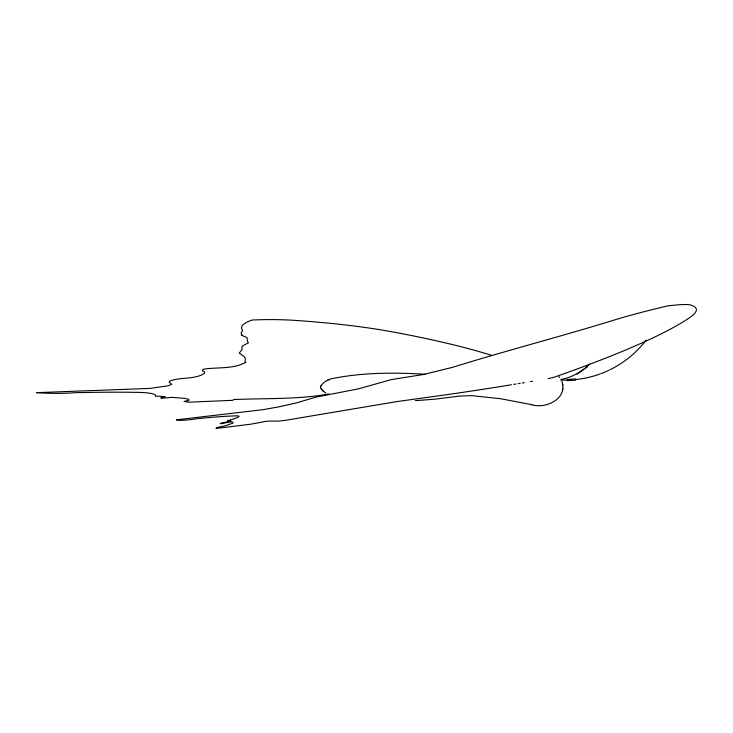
<?xml version="1.0" encoding="UTF-8"?>
<svg xmlns="http://www.w3.org/2000/svg" width="733" height="733" viewBox="0 0 733 733"><rect width="100%" height="100%" fill="white"/><g stroke="black" fill="none" stroke-linecap="round" stroke-linejoin="round"><path stroke-width="1.1" d="M530.518 404.387C544.894 409.747 568.442 398.807 561.808 381.142M562.697 389.681L562.77 389.067M425.094 374.233C393.676 372.355 361.616 372.437 330.72 378.915C326.671 380.482 322.071 382.828 320.422 387.143L320.788 388.05M321.301 385.347L320.724 386.328M587.5 366.784L577.173 374.169M327.211 380.436L327.688 380.216M328.641 379.767L329.163 379.52M329.09 393.978C297.47 399.65 265.502 398.147 233.708 399.549L232.837 400.319L188.793 402.197L184.038 401.437L188.949 400.337L188.922 399.549L185.266 398.386L172.09 397.378L161.388 398.23L160.719 397.937L165.273 396.59L155.149 396.067A19.626 3.069 0 0 0 135.248 392.338A226.341 35.404 0 0 0 89.344 392.43A297.103 46.481 0 0 1 76.205 392.622A44.09 6.899 0 0 1 36.65 392.65L150.118 388.398L168.37 385.732L171.769 384.303L169.149 382.333L169.607 381.187C180.465 376.707 194.208 379.932 204.425 373.427L204.553 371.805L202.739 370.999L202.409 370.073L203.664 369.166C217.82 367.013 233.067 369.359 245.976 362.258L245.051 361.827L245.308 358.584L244.336 356.733L239.288 353.086L241.927 349.65L242.055 346.205L248.45 342.76L247.406 341.248L247.048 337.574L241.404 335.183L242.082 334.734L241.056 333.24L242.669 330.381A121.275 18.976 0 0 1 252.152 320.037A62.644 9.795 0 0 1 296.581 320.477A269.909 42.221 0 0 1 389.828 331.417A752.873 117.775 0 0 1 491.87 355.413M415.336 400.649L434.806 399.192L459.206 396.113L471.704 395.628L500.593 398.734L531.709 404.662M567.095 379.465L575.643 378.961M567.113 380.638L575.762 380.134M325.883 393.08L323.006 390.872M320.724 387.949L322.355 390.222M322.154 390.011L323.271 391.147M558.995 376.643L559.682 377.559M562.697 384.605L562.77 385.21M589.479 364.099A101.493 66.987 90 0 1 585.401 367.755M583.725 369.084A101.493 66.987 90 0 1 582.02 370.348M581.159 370.953A101.493 66.987 90 0 1 561.148 379.392M646.075 340.158A101.493 101.493 0 0 1 609.719 369.881M608.747 370.348A101.493 101.493 0 0 1 600.813 373.693M599.796 374.068A101.493 101.493 0 0 1 575.698 379.547M571.41 379.896A101.493 101.493 0 0 1 560.644 379.96M532.525 381.252A486.474 50.852 -12 0 1 530.463 381.6M524.297 382.635A486.474 50.852 -12 0 1 522.244 382.983M520.201 383.322A486.474 50.852 -12 0 1 518.158 383.661M516.005 384.01A486.474 50.852 -12 0 1 513.751 384.385M511.497 384.752A486.474 50.852 -12 0 1 430.033 396.993L396.452 401.657L286.713 420.11L279.273 421.081L267.179 421.145L250.906 424.178L215.988 428.475L217.078 427.531L225.489 425.745L233.176 423.023C232.654 419.798 222.795 424.334 220.184 423.628C221.998 422.016 237.804 421.237 227.523 420.678A19.626 2.052 -12 0 0 234.853 415.923A226.341 23.658 -12 0 0 207.851 417.673A297.103 31.052 -12 0 1 199.303 418.415A44.09 4.609 -12 0 1 176.332 419.844L263.303 409.637L279.319 406.751L296.517 402.875L316.033 397.103L358.355 388.866L391.34 379.593L423.738 374.444L452.288 367.407C504.506 351.162 557.41 337.418 609.682 321.448A121.275 12.681 -12 0 1 667.36 305.982A62.644 6.551 -12 0 1 690.816 305.056A269.909 28.211 -12 0 1 689.432 317.801A752.873 78.697 -12 0 1 556.155 376.505A6.716 0.706 -12 0 1 551.262 377.944M550.474 378.118A6.716 0.706 -12 0 1 548.119 378.576"/></g></svg>
